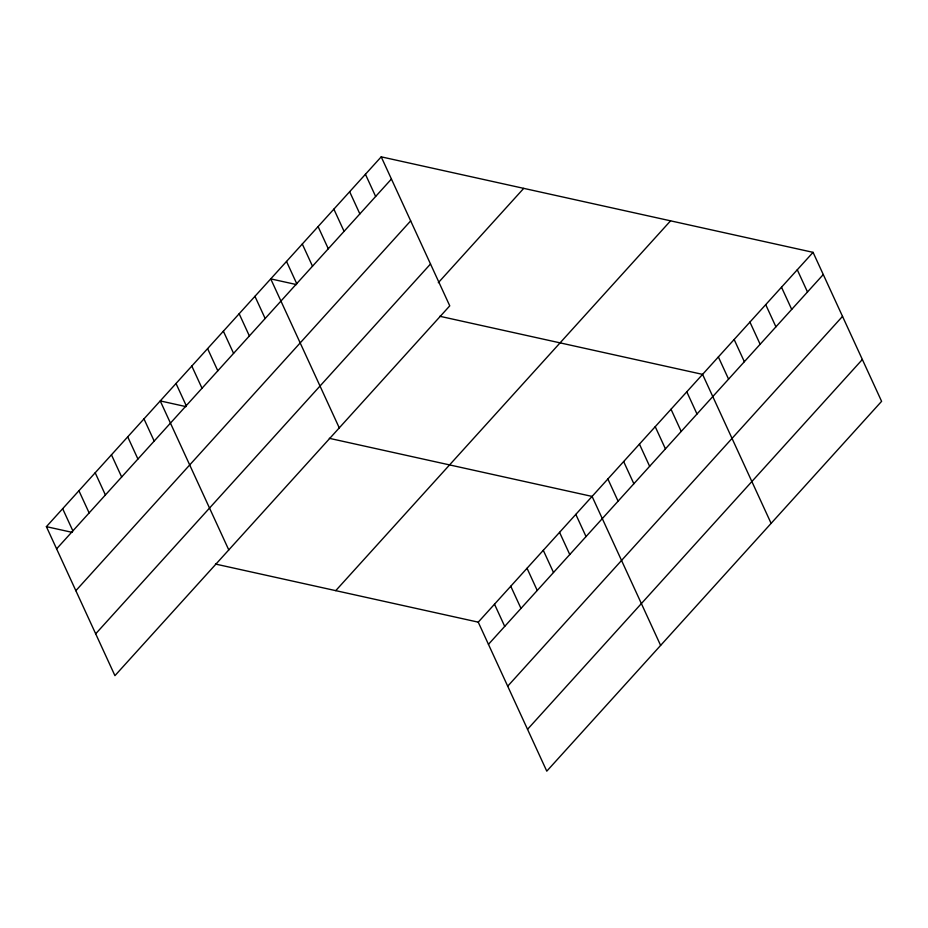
<?xml version="1.0" encoding="UTF-8"?>
<svg xmlns="http://www.w3.org/2000/svg" width="928" height="928" viewBox="0 0 928 928"><rect width="100%" height="100%" fill="white"/><g stroke="black" fill="none" stroke-linecap="round" stroke-linejoin="round"><path stroke-width="1.39" d="M381.222 156.844L449.755 305.846L114.933 675.654L46.4 526.663L381.222 156.844L813.067 252.346L881.6 401.337L546.778 771.156L478.245 622.154L215.482 564.05M56.608 548.854L391.43 179.034M75.852 590.695L410.675 220.876M95.688 633.812L430.511 263.993M438.306 282.704L523.728 188.361M335.739 590.649L670.561 220.829M478.245 622.154L813.067 252.346M488.453 644.345L823.275 274.537M507.697 686.198L842.52 316.378M527.533 729.315L862.356 359.496M296.519 284.583L270.732 278.887L339.265 427.878M439.814 316.274L702.577 374.378L771.11 523.38M186.029 406.626L160.242 400.919L228.775 549.921M329.312 438.318L592.087 496.422L660.62 645.412M46.4 526.663L72.187 532.359M797.28 269.781L807.488 291.972M781.504 287.216L791.712 309.395M765.716 304.651L775.924 326.83M749.928 322.086L760.136 344.265M734.152 339.509L744.349 361.7M718.365 356.944L728.573 379.134M686.79 391.813L696.998 414.004M671.014 409.248L681.21 431.439M655.226 426.683L665.434 448.874M639.438 444.118L649.646 466.308M623.651 461.552L633.859 483.743M607.875 478.987L618.083 501.178M575.824 514.39L586.032 536.57M559.561 532.347L569.769 554.538M543.298 550.316L553.506 572.495M365.435 174.278L375.643 196.469M527.034 568.272L537.242 590.463M349.659 191.713L359.855 213.904M510.771 586.241L520.979 608.42M333.871 209.148L344.079 231.339M494.508 604.198L504.716 626.388M318.084 226.583L328.292 248.774M302.296 244.018L312.504 266.208M286.52 261.452L296.716 283.643M254.945 296.322L265.153 318.501M239.157 313.757L249.365 335.936M223.381 331.192L233.578 353.371M207.594 348.626L217.802 370.806M191.806 366.05L202.014 388.24M176.018 383.484L186.226 405.675M143.979 418.888L154.187 441.078M127.716 436.844L137.924 459.035M111.453 454.813L121.661 477.004M95.19 472.77L105.398 494.96M78.926 490.738L89.134 512.929M62.663 508.695L72.871 530.886"/></g></svg>
